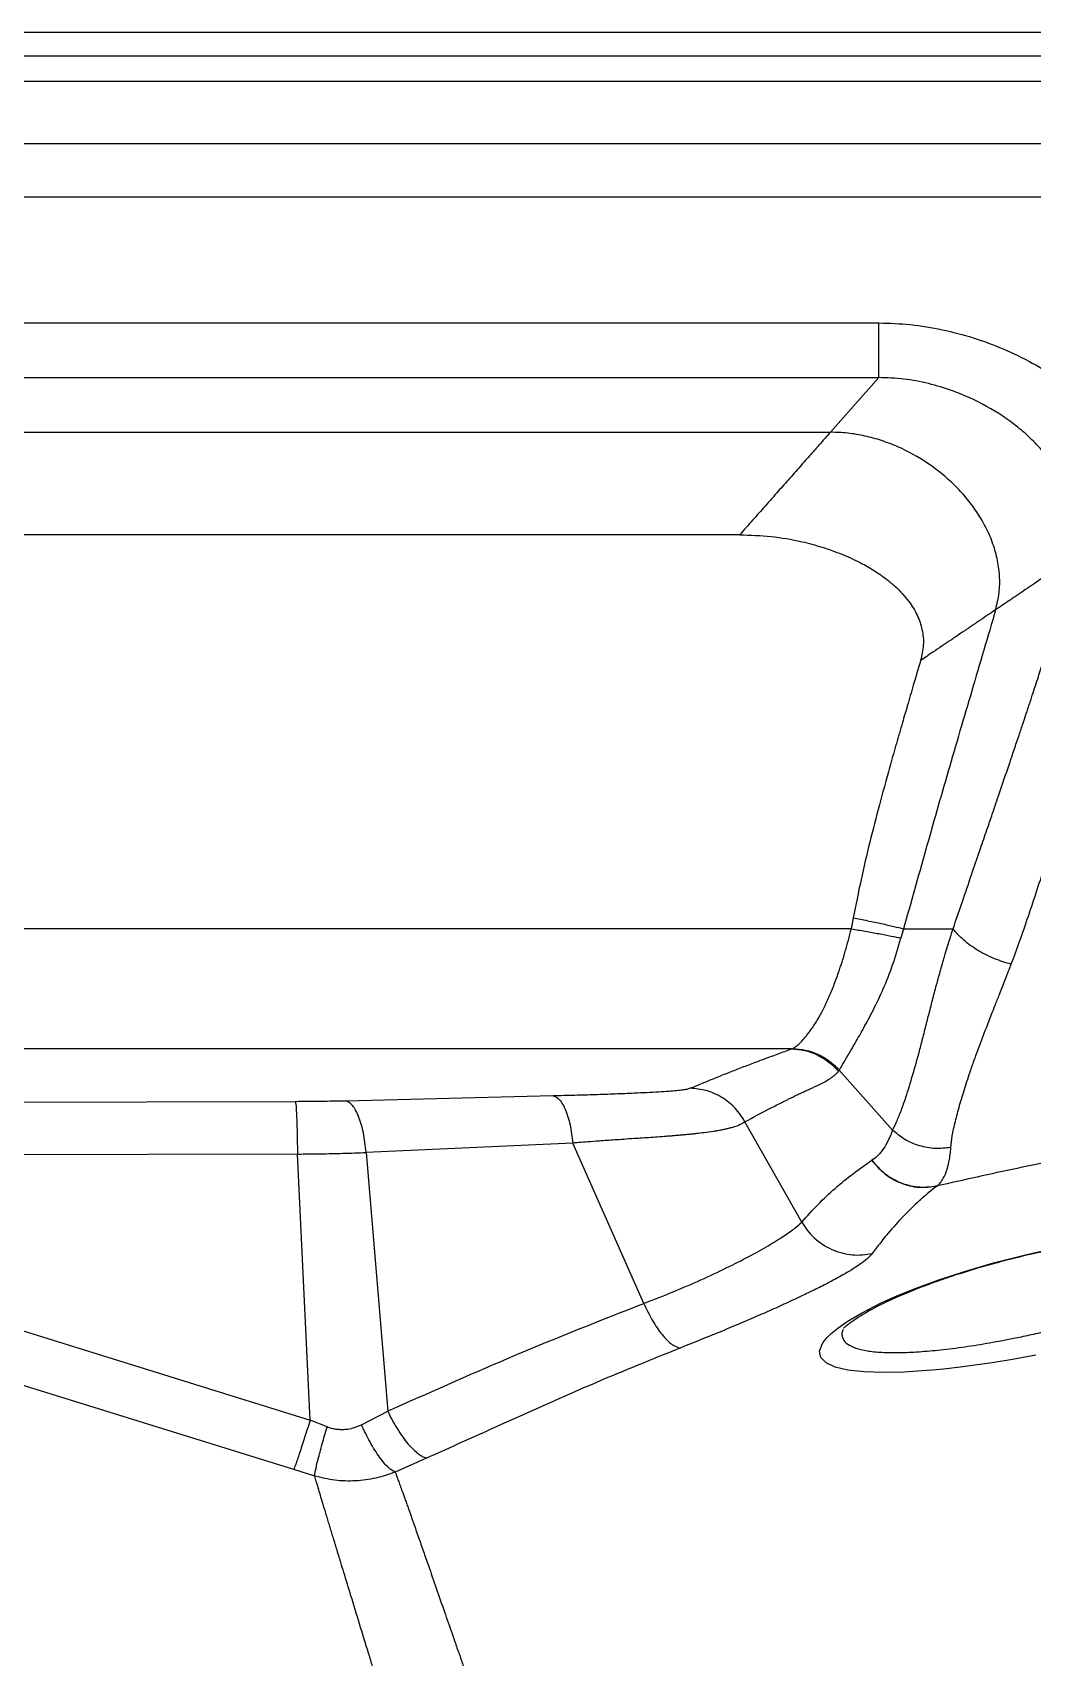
# Model space of a CAD drawing. Extents: x 943 to 1030, y 781 to 934.
# Drawn here: x 972.96 to 980.83, y 877.52 to 890.31 of the extents above; entities that cross this region are included whole.
import ezdxf

# ---------------------------------------------------------------- set-up
doc = ezdxf.new("R2010")
doc.units = 0
doc.header["$MEASUREMENT"] = 0
doc.layers.add('1', color=4, linetype='Continuous')

# ---------------------------------------------------------------- blocks, each defined once
blk = doc.blocks.new('AIRA')
at = {"layer": '1', "color": 4, "linetype": 'Continuous', "lineweight": 25}
blk.add_line((84.142, 87.142), (3, 87.142), dxfattribs=at)
at = {"layer": '1', "color": 3, "linetype": 'Continuous', "lineweight": 25}
for p, q in [((3.417, 86.958), (83.725, 86.958)), ((83.448, 86.755), (3.694, 86.755)), ((82.815, 86.264), (4.327, 86.264)), ((82.306, 85.846), (4.836, 85.846)), ((5.071, 84.855), (36.442, 84.855)), ((5.071, 84.425), (36.442, 84.425)), ((36.062, 83.995), (36.442, 84.425)), ((13.15, 83.995), (36.062, 83.995)), ((35.349, 83.188), (14.77, 83.188)), ((36.226, 80.086), (28.837, 80.086)), ((36.241, 80.173), (36.226, 80.086)), ((36.637, 80.086), (36.617, 80.013)), ((36.637, 80.086), (37.027, 80.086)), ((35.755, 79.141), (21.863, 79.141)), ((35.755, 79.141), (35.765, 79.144)), ((36.132, 78.973), (36.126, 78.964)), ((36.132, 78.973), (36.551, 78.501)), ((25.648, 78.713), (31.851, 78.728)), ((32.246, 78.733), (33.88, 78.773)), ((35.837, 77.778), (35.389, 78.568)), ((31.868, 78.313), (25.648, 78.298)), ((31.968, 76.218), (31.868, 78.313)), ((34.036, 78.399), (32.409, 78.326)), ((32.409, 78.326), (32.578, 76.29)), ((34.594, 77.138), (34.036, 78.399)), ((25.648, 78.185), (31.968, 76.218)), ((31.839, 75.829), (25.648, 77.751)), ((32.371, 76.182), (32.578, 76.29)), ((32.101, 76.166), (31.968, 76.218)), ((32.889, 75.921), (32.638, 75.81)), ((32.004, 75.779), (31.839, 75.829))]:
    blk.add_line(p, q, dxfattribs=at)
at = {"layer": '1', "color": 3, "linetype": 'Continuous', "lineweight": 25, "flags": 128}
blk.add_lwpolyline([(37.678, 76.731), (37.494, 76.697), (37.334, 76.671), (37.197, 76.651), (37.083, 76.636), (36.952, 76.621), (36.866, 76.613), (36.824, 76.609), (36.821, 76.609), (36.821, 76.609), (36.821, 76.609), (36.821, 76.609), (36.821, 76.609), (36.821, 76.609), (36.639, 76.597), (36.474, 76.593), (36.328, 76.598), (36.2, 76.612), (36.099, 76.636), (36.028, 76.67), (35.987, 76.712), (35.977, 76.762), (35.998, 76.818), (36.008, 76.834), (36.009, 76.836), (36.009, 76.836), (36.009, 76.836), (36.009, 76.836), (36.009, 76.836), (36.009, 76.836), (36.009, 76.836), (36.009, 76.836), (36.009, 76.836), (36.009, 76.836), (36.009, 76.836), (36.009, 76.836), (36.009, 76.836), (36.01, 76.837), (36.011, 76.838), (36.019, 76.849), (36.037, 76.87), (36.069, 76.901), (36.119, 76.943), (36.195, 76.996), (36.306, 77.062), (36.457, 77.139), (36.585, 77.196), (36.737, 77.258), (36.914, 77.323), (37.116, 77.389), (37.345, 77.456), (37.596, 77.52), (37.799, 77.566)], dxfattribs=at)
at = {"layer": '1', "color": 3, "linetype": 'Continuous', "lineweight": 25}
for points, knots in [([(36.442, 84.855), (36.526, 84.853), (36.694, 84.847), (36.943, 84.806), (37.187, 84.742), (37.424, 84.654), (37.651, 84.544), (37.848, 84.421), (38.014, 84.293), (38.152, 84.163), (38.274, 84.021), (38.378, 83.862), (38.457, 83.69), (38.502, 83.506), (38.511, 83.315), (38.483, 83.192), (38.468, 83.131)], [0, 0, 0, 0, 0.08297, 0.166462, 0.250083, 0.333593, 0.417503, 0.500166, 0.563936, 0.625214, 0.687725, 0.750222, 0.812696, 0.875145, 0.937572, 1, 1, 1, 1]), ([(37.968, 83.007), (37.979, 83.055), (38.001, 83.151), (37.997, 83.3), (37.967, 83.445), (37.913, 83.583), (37.839, 83.712), (37.75, 83.83), (37.649, 83.938), (37.501, 84.068), (37.295, 84.205), (37.054, 84.315), (36.834, 84.381), (36.64, 84.418), (36.508, 84.423), (36.442, 84.425)], [0, 0, 0, 0, 0.06245, 0.124906, 0.187382, 0.249874, 0.312382, 0.374904, 0.437434, 0.499968, 0.624933, 0.749913, 0.833282, 0.916644, 1, 1, 1, 1]), ([(36.062, 83.995), (36.049, 83.98), (36.02, 83.948), (35.971, 83.892), (35.923, 83.838), (35.877, 83.785), (35.835, 83.738), (35.789, 83.686), (35.728, 83.617), (35.648, 83.527), (35.551, 83.416), (35.449, 83.302), (35.382, 83.226), (35.349, 83.188)], [0, 0, 0, 0, 0.079251, 0.162518, 0.249986, 0.308453, 0.369595, 0.433444, 0.500027, 0.617944, 0.750004, 0.875001, 1, 1, 1, 1]), ([(37.362, 82.597), (37.373, 82.642), (37.394, 82.73), (37.396, 82.867), (37.377, 83.002), (37.338, 83.132), (37.283, 83.256), (37.213, 83.372), (37.132, 83.48), (37.009, 83.612), (36.834, 83.755), (36.635, 83.866), (36.465, 83.931), (36.334, 83.967), (36.199, 83.991), (36.108, 83.994), (36.062, 83.995)], [0, 0, 0, 0, 0.06247, 0.124945, 0.187434, 0.249935, 0.312448, 0.374969, 0.437496, 0.500026, 0.624964, 0.7499, 0.812438, 0.874957, 0.93748, 1, 1, 1, 1]), ([(35.349, 83.188), (35.431, 83.185), (35.595, 83.18), (35.811, 83.142), (35.997, 83.092), (36.151, 83.037), (36.289, 82.975), (36.407, 82.907), (36.497, 82.845), (36.57, 82.784), (36.628, 82.726), (36.69, 82.651), (36.737, 82.575), (36.768, 82.499), (36.789, 82.421), (36.8, 82.319), (36.781, 82.239), (36.772, 82.199)], [0, 0, 0, 0, 0.124996, 0.250051, 0.333884, 0.417941, 0.500155, 0.564389, 0.625176, 0.66739, 0.709223, 0.750371, 0.814722, 0.845242, 0.875123, 0.937693, 1, 1, 1, 1]), ([(37.967, 83.007), (37.866, 82.938), (37.763, 82.868), (37.617, 82.77), (37.565, 82.734), (37.504, 82.693), (37.449, 82.656), (37.4, 82.623), (37.362, 82.597)], [0, 0, 0, 0, 0.499998, 0.51203, 0.72574, 0.757301, 0.813532, 1, 1, 1, 1]), ([(37.362, 82.597), (37.3, 82.385), (37.175, 81.961), (36.989, 81.33), (36.81, 80.703), (36.695, 80.291), (36.637, 80.086)], [0, 0, 0, 0, 0.253606, 0.505296, 0.753507, 1, 1, 1, 1]), ([(37.362, 82.597), (37.344, 82.585), (37.308, 82.561), (37.256, 82.526), (37.218, 82.5), (37.194, 82.484), (37.17, 82.467), (37.145, 82.451), (37.12, 82.434), (37.101, 82.421), (37.077, 82.405), (37.056, 82.39), (37.03, 82.373), (37.011, 82.36), (36.988, 82.345), (36.963, 82.328), (36.923, 82.301), (36.859, 82.257), (36.804, 82.22), (36.772, 82.199)], [0, 0, 0, 0, 0.124782, 0.249625, 0.291272, 0.332921, 0.374573, 0.416224, 0.457875, 0.499525, 0.508854, 0.574324, 0.601284, 0.632245, 0.667209, 0.706178, 0.749147, 0.854267, 1, 1, 1, 1]), ([(37.027, 80.086), (37.054, 80.165), (37.106, 80.313), (37.176, 80.525), (37.239, 80.706), (37.289, 80.852), (37.336, 80.99), (37.388, 81.143), (37.434, 81.28), (37.476, 81.401), (37.508, 81.497), (37.544, 81.603), (37.575, 81.695), (37.597, 81.761), (37.619, 81.828), (37.65, 81.922), (37.691, 82.046), (37.735, 82.187), (37.78, 82.336), (37.809, 82.444), (37.826, 82.502)], [0, 0, 0, 0, 0.105281, 0.197812, 0.275104, 0.336763, 0.383416, 0.448162, 0.527044, 0.552659, 0.597931, 0.643769, 0.682075, 0.709188, 0.724044, 0.763358, 0.822637, 0.8729, 0.931736, 1, 1, 1, 1]), ([(37.485, 79.807), (37.507, 79.867), (37.553, 79.99), (37.62, 80.187), (37.688, 80.39), (37.755, 80.597), (37.821, 80.807), (37.891, 81.032), (37.961, 81.262), (38.027, 81.486), (38.09, 81.706), (38.149, 81.925), (38.207, 82.156), (38.241, 82.308), (38.258, 82.387)], [0, 0, 0, 0, 0.07851, 0.163255, 0.249627, 0.32959, 0.412492, 0.49833, 0.590644, 0.674332, 0.749405, 0.835356, 0.9153, 1, 1, 1, 1]), ([(36.772, 82.199), (36.753, 82.133), (36.717, 82.014), (36.67, 81.851), (36.625, 81.698), (36.581, 81.545), (36.535, 81.384), (36.491, 81.224), (36.436, 81.02), (36.371, 80.768), (36.301, 80.472), (36.261, 80.273), (36.241, 80.173)], [0, 0, 0, 0, 0.0973602, 0.1783795, 0.2430581, 0.3258381, 0.4069385, 0.4820905, 0.5635528, 0.7093859, 0.8541573, 1, 1, 1, 1]), ([(35.765, 79.144), (35.772, 79.148), (35.786, 79.156), (35.812, 79.177), (35.841, 79.205), (35.868, 79.237), (35.893, 79.269), (35.915, 79.299), (35.939, 79.335), (35.962, 79.373), (35.984, 79.412), (36.012, 79.465), (36.047, 79.539), (36.088, 79.637), (36.133, 79.759), (36.18, 79.908), (36.211, 80.026), (36.226, 80.086)], [0, 0, 0, 0, 0.060181, 0.124097, 0.183146, 0.249257, 0.289985, 0.330145, 0.375098, 0.42671, 0.461151, 0.501416, 0.587341, 0.669299, 0.752039, 0.876031, 1, 1, 1, 1]), ([(36.226, 80.086), (36.263, 80.08), (36.338, 80.067), (36.445, 80.048), (36.542, 80.029), (36.592, 80.018), (36.617, 80.013)], [0, 0, 0, 0, 0.246711, 0.5, 0.753289, 1, 1, 1, 1]), ([(36.241, 80.173), (36.279, 80.165), (36.356, 80.15), (36.465, 80.127), (36.563, 80.105), (36.613, 80.092), (36.637, 80.086)], [0, 0, 0, 0, 0.246528, 0.5, 0.753472, 1, 1, 1, 1]), ([(36.551, 78.501), (36.562, 78.523), (36.584, 78.567), (36.62, 78.657), (36.662, 78.776), (36.71, 78.934), (36.757, 79.102), (36.795, 79.249), (36.824, 79.363), (36.854, 79.48), (36.884, 79.598), (36.917, 79.719), (36.944, 79.816), (36.968, 79.895), (36.985, 79.952), (37.003, 80.01), (37.016, 80.051), (37.023, 80.076), (37.026, 80.083), (37.026, 80.085), (37.027, 80.086)], [0, 0, 0, 0, 0.089172, 0.175802, 0.261114, 0.387991, 0.513372, 0.57627, 0.64202, 0.700575, 0.761897, 0.82255, 0.881503, 0.90478, 0.937818, 0.963734, 0.989573, 0.996732, 0.998847, 1, 1, 1, 1]), ([(37.485, 79.807), (37.441, 79.82), (37.351, 79.847), (37.22, 79.914), (37.105, 79.996), (37.052, 80.056), (37.027, 80.086)], [0, 0, 0, 0, 0.244734, 0.499998, 0.755263, 1, 1, 1, 1]), ([(36.132, 78.973), (36.14, 78.986), (36.155, 79.014), (36.199, 79.088), (36.256, 79.185), (36.324, 79.305), (36.401, 79.447), (36.479, 79.611), (36.554, 79.8), (36.596, 79.941), (36.617, 80.013)], [0, 0, 0, 0, 0.113456, 0.230112, 0.350168, 0.474286, 0.601197, 0.731757, 0.864317, 1, 1, 1, 1]), ([(37.01, 78.364), (37.013, 78.394), (37.019, 78.456), (37.044, 78.568), (37.077, 78.693), (37.118, 78.83), (37.16, 78.959), (37.203, 79.078), (37.242, 79.185), (37.285, 79.298), (37.325, 79.399), (37.36, 79.489), (37.395, 79.577), (37.431, 79.669), (37.462, 79.748), (37.478, 79.791), (37.485, 79.807)], [0, 0, 0, 0, 0.094942, 0.198186, 0.302168, 0.402078, 0.504159, 0.568968, 0.63751, 0.709812, 0.777318, 0.819155, 0.868023, 0.928974, 0.973978, 1, 1, 1, 1]), ([(34.957, 78.831), (34.99, 78.844), (35.052, 78.87), (35.148, 78.909), (35.244, 78.948), (35.343, 78.987), (35.443, 79.025), (35.545, 79.064), (35.651, 79.102), (35.72, 79.128), (35.755, 79.141)], [0, 0, 0, 0, 0.129589, 0.250001, 0.378184, 0.5, 0.630272, 0.749996, 0.874996, 1, 1, 1, 1]), ([(35.755, 79.141), (35.789, 79.138), (35.86, 79.133), (35.96, 79.096), (36.052, 79.041), (36.102, 78.989), (36.126, 78.964)], [0, 0, 0, 0, 0.247114, 0.5, 0.752886, 1, 1, 1, 1]), ([(35.765, 79.144), (35.799, 79.141), (35.868, 79.136), (35.967, 79.1), (36.059, 79.047), (36.108, 78.997), (36.132, 78.973)], [0, 0, 0, 0, 0.24723, 0.500002, 0.752773, 1, 1, 1, 1]), ([(35.389, 78.568), (35.456, 78.603), (35.552, 78.654), (35.654, 78.707), (35.693, 78.726), (35.705, 78.732), (35.717, 78.738), (35.729, 78.744), (35.741, 78.75), (35.753, 78.756), (35.767, 78.763), (35.784, 78.771), (35.804, 78.781), (35.823, 78.79), (35.84, 78.798), (35.856, 78.805), (35.871, 78.812), (35.886, 78.819), (35.9, 78.826), (35.914, 78.832), (35.928, 78.838), (35.941, 78.844), (35.955, 78.851), (35.972, 78.858), (35.991, 78.868), (36.014, 78.88), (36.036, 78.892), (36.057, 78.906), (36.075, 78.919), (36.094, 78.933), (36.111, 78.948), (36.121, 78.959), (36.126, 78.964)], [0, 0, 0, 0, 0.280325, 0.403324, 0.419415, 0.435503, 0.451587, 0.467667, 0.483744, 0.499817, 0.516497, 0.539531, 0.568173, 0.593706, 0.614597, 0.633964, 0.6563, 0.673849, 0.691399, 0.708949, 0.726499, 0.744048, 0.7579, 0.778559, 0.806815, 0.83294, 0.86634, 0.89177, 0.9199, 0.945861, 0.974961, 1, 1, 1, 1]), ([(33.88, 78.773), (33.937, 78.775), (34.048, 78.778), (34.211, 78.782), (34.368, 78.788), (34.504, 78.793), (34.618, 78.799), (34.71, 78.804), (34.788, 78.809), (34.851, 78.814), (34.9, 78.82), (34.938, 78.825), (34.951, 78.829), (34.957, 78.831)], [0, 0, 0, 0, 0.128536, 0.250017, 0.374945, 0.499403, 0.5839, 0.667736, 0.749505, 0.814741, 0.874946, 0.938661, 1, 1, 1, 1]), ([(35.389, 78.568), (35.366, 78.604), (35.317, 78.68), (35.211, 78.763), (35.088, 78.82), (35, 78.827), (34.957, 78.831)], [0, 0, 0, 0, 0.24549, 0.5, 0.75451, 1, 1, 1, 1]), ([(31.851, 78.728), (31.918, 78.729), (32.053, 78.729), (32.182, 78.732), (32.246, 78.733)], [0, 0, 0, 0, 0.500043, 1, 1, 1, 1]), ([(32.409, 78.326), (32.403, 78.379), (32.39, 78.485), (32.351, 78.614), (32.302, 78.707), (32.265, 78.724), (32.246, 78.733)], [0, 0, 0, 0, 0.25, 0.5, 0.75, 1, 1, 1, 1]), ([(33.88, 78.773), (33.898, 78.765), (33.932, 78.749), (33.978, 78.665), (34.016, 78.548), (34.029, 78.449), (34.036, 78.399)], [0, 0, 0, 0, 0.25, 0.5, 0.75, 1, 1, 1, 1]), ([(35.389, 78.568), (35.379, 78.56), (35.359, 78.545), (35.307, 78.527), (35.261, 78.515), (35.23, 78.507), (35.201, 78.501), (35.172, 78.496), (35.131, 78.489), (35.076, 78.482), (35.018, 78.475), (34.977, 78.47), (34.941, 78.467), (34.908, 78.464), (34.873, 78.461), (34.842, 78.458), (34.807, 78.455), (34.76, 78.452), (34.702, 78.447), (34.634, 78.442), (34.572, 78.438), (34.506, 78.434), (34.439, 78.429), (34.348, 78.423), (34.253, 78.416), (34.16, 78.409), (34.09, 78.404), (34.051, 78.401), (34.036, 78.399)], [0, 0, 0, 0, 0.088624, 0.173411, 0.205723, 0.23696, 0.266843, 0.283693, 0.311888, 0.369078, 0.412062, 0.436452, 0.456174, 0.485467, 0.503535, 0.523801, 0.546224, 0.570783, 0.613152, 0.65483, 0.695879, 0.723849, 0.772216, 0.814738, 0.88174, 0.935337, 0.974662, 1, 1, 1, 1]), ([(36.551, 78.501), (36.54, 78.474), (36.518, 78.419), (36.48, 78.354), (36.437, 78.299), (36.405, 78.276), (36.389, 78.264)], [0, 0, 0, 0, 0.250716, 0.500156, 0.749882, 1, 1, 1, 1]), ([(37.01, 78.364), (36.969, 78.36), (36.886, 78.351), (36.761, 78.375), (36.644, 78.423), (36.582, 78.475), (36.551, 78.501)], [0, 0, 0, 0, 0.246042, 0.500006, 0.753967, 1, 1, 1, 1]), ([(31.868, 78.313), (31.929, 78.314), (32.049, 78.315), (32.231, 78.319), (32.348, 78.323), (32.409, 78.326)], [0, 0, 0, 0, 0.33138, 0.654964, 1, 1, 1, 1]), ([(36.901, 78.062), (36.901, 78.062), (36.901, 78.062), (36.901, 78.062), (36.901, 78.062), (36.902, 78.062), (36.902, 78.063), (36.903, 78.063), (36.905, 78.065), (36.907, 78.067), (36.914, 78.073), (36.926, 78.086), (36.948, 78.115), (36.975, 78.171), (36.999, 78.255), (37.006, 78.328), (37.01, 78.364)], [0, 0, 0, 0, 0.0011525, 0.0016987, 0.0026887, 0.004064, 0.006034, 0.0090707, 0.0152825, 0.0304493, 0.060243, 0.1213607, 0.2473071, 0.4988817, 0.7481341, 1, 1, 1, 1]), ([(38.167, 78.326), (37.955, 78.286), (37.532, 78.204), (37.111, 78.109), (36.901, 78.062)], [0, 0, 0, 0, 0.5, 1, 1, 1, 1]), ([(35.837, 77.778), (35.879, 77.825), (35.964, 77.919), (36.098, 78.045), (36.238, 78.161), (36.339, 78.23), (36.389, 78.264)], [0, 0, 0, 0, 0.249512, 0.499215, 0.749121, 1, 1, 1, 1]), ([(36.901, 78.062), (36.873, 78.057), (36.8, 78.046), (36.68, 78.059), (36.563, 78.106), (36.463, 78.174), (36.415, 78.233), (36.389, 78.264)], [0, 0, 0, 0, 0.147306, 0.383504, 0.614786, 0.791103, 1, 1, 1, 1]), ([(36.389, 78.264), (36.42, 78.227), (36.484, 78.152), (36.614, 78.08), (36.757, 78.043), (36.853, 78.055), (36.901, 78.062)], [0, 0, 0, 0, 0.249521, 0.499248, 0.749106, 1, 1, 1, 1]), ([(36.901, 78.062), (36.901, 78.062), (36.901, 78.061), (36.9, 78.06), (36.877, 78.044), (36.838, 78.013), (36.796, 77.976), (36.772, 77.955), (36.766, 77.949), (36.764, 77.948), (36.763, 77.947), (36.719, 77.907), (36.635, 77.825), (36.548, 77.728), (36.489, 77.658), (36.447, 77.605), (36.412, 77.559), (36.391, 77.531)], [0, 0, 0, 0, 0.0001899, 0.0016415, 0.0056342, 0.1151147, 0.2124221, 0.2399428, 0.2471392, 0.2490964, 0.2496648, 0.2499596, 0.4999656, 0.7354143, 0.778556, 0.864061, 1, 1, 1, 1]), ([(36.901, 78.062), (36.901, 78.062), (36.901, 78.062), (36.901, 78.062), (36.901, 78.062)], [0, 0, 0, 0, 0.500001, 1, 1, 1, 1]), ([(34.594, 77.138), (34.672, 77.168), (34.828, 77.229), (35.045, 77.323), (35.245, 77.416), (35.422, 77.507), (35.575, 77.592), (35.697, 77.668), (35.79, 77.732), (35.821, 77.763), (35.837, 77.778)], [0, 0, 0, 0, 0.129547, 0.259375, 0.389693, 0.517755, 0.642989, 0.766184, 0.88473, 1, 1, 1, 1]), ([(35.837, 77.778), (35.85, 77.756), (35.879, 77.711), (35.934, 77.652), (35.999, 77.601), (36.073, 77.56), (36.153, 77.533), (36.234, 77.519), (36.314, 77.517), (36.366, 77.527), (36.391, 77.531)], [0, 0, 0, 0, 0.119153, 0.24318, 0.370684, 0.5, 0.629316, 0.75682, 0.880847, 1, 1, 1, 1]), ([(36.166, 76.944), (36.166, 76.944), (36.166, 76.943), (36.177, 76.953), (36.199, 76.973), (36.238, 77.002), (36.291, 77.037), (36.366, 77.081), (36.443, 77.121), (36.515, 77.156), (36.589, 77.189), (36.67, 77.224), (36.769, 77.264), (36.892, 77.31), (37.046, 77.363), (37.214, 77.415), (37.39, 77.465), (37.565, 77.51), (37.76, 77.555), (37.974, 77.598), (38.204, 77.638), (38.358, 77.657), (38.437, 77.668)], [0, 0, 0, 0, 0.029944, 0.074813, 0.111427, 0.143185, 0.201214, 0.251705, 0.294952, 0.332269, 0.364055, 0.398577, 0.43963, 0.486815, 0.542565, 0.610492, 0.662491, 0.719325, 0.781386, 0.849242, 0.921905, 1, 1, 1, 1]), ([(36.391, 77.531), (36.379, 77.517), (36.355, 77.49), (36.293, 77.443), (36.228, 77.401), (36.17, 77.367), (36.123, 77.341), (36.075, 77.314), (36.026, 77.289), (35.975, 77.263), (35.924, 77.238), (35.874, 77.214), (35.816, 77.186), (35.751, 77.156), (35.68, 77.123), (35.615, 77.094), (35.548, 77.064), (35.479, 77.034), (35.35, 76.978), (35.154, 76.896), (34.97, 76.823), (34.879, 76.786)], [0, 0, 0, 0, 0.083099, 0.165867, 0.245338, 0.280067, 0.320999, 0.359642, 0.391945, 0.426845, 0.463281, 0.491794, 0.521739, 0.570762, 0.605908, 0.641649, 0.677934, 0.714126, 0.750294, 0.875198, 1, 1, 1, 1]), ([(32.578, 76.29), (32.578, 76.29), (32.578, 76.29), (32.578, 76.29), (32.58, 76.291), (32.585, 76.293), (32.606, 76.302), (32.938, 76.449), (33.598, 76.746), (34.255, 77.004), (34.594, 77.138)], [0, 0, 0, 0, 0.000018, 0.000162, 0.000566, 0.002097, 0.008057, 0.031568, 0.500014, 1, 1, 1, 1]), ([(34.594, 77.138), (34.615, 77.092), (34.66, 76.999), (34.738, 76.886), (34.815, 76.808), (34.858, 76.793), (34.879, 76.786)], [0, 0, 0, 0, 0.243669, 0.5, 0.756331, 1, 1, 1, 1]), ([(36.161, 76.932), (36.16, 76.928), (36.152, 76.911), (36.152, 76.886), (36.161, 76.85), (36.194, 76.815), (36.257, 76.785), (36.347, 76.763), (36.463, 76.751), (36.6, 76.749), (36.757, 76.756), (36.93, 76.771), (37.117, 76.795), (37.314, 76.827), (37.491, 76.86), (37.648, 76.893), (37.786, 76.924), (37.904, 76.952), (38.001, 76.977), (38.078, 76.998), (38.163, 77.021), (38.258, 77.049), (38.361, 77.08), (38.448, 77.107), (38.5, 77.125), (38.53, 77.135), (38.554, 77.143), (38.587, 77.154), (38.618, 77.165), (38.646, 77.175), (38.673, 77.185), (38.69, 77.191), (38.698, 77.195)], [0, 0, 0, 0, 0.012678, 0.050716, 0.087861, 0.144819, 0.201694, 0.258465, 0.315684, 0.372757, 0.429799, 0.485541, 0.543767, 0.600583, 0.657384, 0.692761, 0.730807, 0.771448, 0.790431, 0.811987, 0.836076, 0.862654, 0.894124, 0.926208, 0.940809, 0.9427, 0.953512, 0.963814, 0.97361, 0.982905, 0.9917, 1, 1, 1, 1]), ([(34.879, 76.786), (34.657, 76.696), (34.213, 76.517), (33.553, 76.221), (33.111, 76.021), (32.889, 75.921)], [0, 0, 0, 0, 0.3313967, 0.663708, 1, 1, 1, 1]), ([(32.578, 76.29), (32.589, 76.267), (32.613, 76.219), (32.652, 76.151), (32.694, 76.087), (32.738, 76.031), (32.781, 75.985), (32.821, 75.951), (32.858, 75.928), (32.879, 75.923), (32.889, 75.921)], [0, 0, 0, 0, 0.119044, 0.243049, 0.370597, 0.499995, 0.629393, 0.756944, 0.880952, 1, 1, 1, 1]), ([(31.968, 76.218), (31.953, 76.171), (31.922, 76.075), (31.883, 75.954), (31.852, 75.864), (31.843, 75.841), (31.839, 75.829)], [0, 0, 0, 0, 0.243832, 0.5, 0.756168, 1, 1, 1, 1]), ([(32.004, 75.779), (32.005, 75.791), (32.008, 75.816), (32.029, 75.906), (32.061, 76.025), (32.088, 76.12), (32.101, 76.166)], [0, 0, 0, 0, 0.244067, 0.5, 0.755933, 1, 1, 1, 1]), ([(32.101, 76.166), (32.102, 76.166), (32.104, 76.165), (32.118, 76.16), (32.14, 76.154), (32.171, 76.148), (32.2, 76.146), (32.227, 76.146), (32.263, 76.148), (32.311, 76.156), (32.35, 76.173), (32.371, 76.182)], [0, 0, 0, 0, 0.003899, 0.032436, 0.154855, 0.249229, 0.36112, 0.469937, 0.538543, 0.745689, 1, 1, 1, 1]), ([(32.638, 75.81), (32.621, 75.819), (32.585, 75.837), (32.515, 75.922), (32.44, 76.04), (32.394, 76.136), (32.372, 76.182)], [0, 0, 0, 0, 0.243436, 0.499999, 0.756563, 1, 1, 1, 1]), ([(32.638, 75.81), (32.587, 75.792), (32.486, 75.757), (32.325, 75.737), (32.162, 75.74), (32.056, 75.766), (32.004, 75.779)], [0, 0, 0, 0, 0.248691, 0.498166, 0.749869, 1, 1, 1, 1]), ([(33.028, 72.417), (33.023, 72.435), (33.01, 72.474), (32.99, 72.539), (32.967, 72.616), (32.943, 72.691), (32.921, 72.763), (32.901, 72.829), (32.88, 72.897), (32.862, 72.957), (32.846, 73.009), (32.832, 73.057), (32.816, 73.108), (32.799, 73.165), (32.78, 73.227), (32.76, 73.292), (32.742, 73.353), (32.729, 73.396), (32.721, 73.422), (32.717, 73.434), (32.714, 73.446), (32.711, 73.456), (32.709, 73.462), (32.708, 73.466), (32.707, 73.467), (32.706, 73.473), (32.702, 73.484), (32.696, 73.504), (32.686, 73.535), (32.673, 73.581), (32.654, 73.641), (32.631, 73.718), (32.602, 73.812), (32.568, 73.924), (32.535, 74.032), (32.504, 74.134), (32.483, 74.203), (32.469, 74.248), (32.462, 74.271), (32.455, 74.293), (32.449, 74.315), (32.442, 74.338), (32.435, 74.361), (32.381, 74.535), (32.313, 74.759), (32.243, 74.987), (32.216, 75.075), (32.207, 75.106), (32.204, 75.115), (32.202, 75.123), (32.199, 75.132), (32.196, 75.14), (32.194, 75.149), (32.192, 75.155), (32.191, 75.158), (32.19, 75.16), (32.188, 75.168), (32.183, 75.184), (32.175, 75.212), (32.164, 75.245), (32.153, 75.282), (32.141, 75.322), (32.131, 75.356), (32.122, 75.383), (32.117, 75.403), (32.11, 75.423), (32.104, 75.444), (32.098, 75.465), (32.085, 75.506), (32.069, 75.561), (32.049, 75.627), (32.032, 75.685), (32.017, 75.735), (32.008, 75.765), (32.004, 75.779)], [0, 0, 0, 0, 0.012046, 0.026937, 0.044669, 0.065241, 0.079624, 0.095127, 0.11175, 0.127638, 0.137969, 0.149411, 0.161962, 0.175623, 0.190834, 0.207749, 0.223558, 0.23644, 0.239884, 0.243039, 0.245906, 0.248483, 0.250772, 0.250805, 0.251085, 0.251882, 0.254929, 0.259912, 0.266832, 0.27907, 0.294747, 0.313863, 0.339353, 0.369154, 0.403267, 0.428144, 0.454898, 0.461162, 0.46752, 0.473973, 0.48052, 0.487161, 0.493896, 0.500726, 0.640548, 0.70206, 0.729126, 0.732164, 0.735203, 0.738241, 0.741279, 0.744317, 0.747356, 0.750394, 0.750476, 0.751076, 0.752708, 0.758819, 0.768726, 0.78243, 0.795138, 0.80996, 0.826898, 0.834132, 0.841691, 0.849577, 0.857789, 0.866328, 0.875194, 0.906109, 0.934047, 0.959008, 0.980993, 1, 1, 1, 1]), ([(32.638, 75.81), (32.64, 75.803), (32.646, 75.787), (32.656, 75.759), (32.669, 75.724), (32.684, 75.681), (32.699, 75.64), (32.713, 75.6), (32.726, 75.566), (32.739, 75.529), (32.751, 75.495), (32.762, 75.464), (32.771, 75.437), (32.791, 75.382), (32.82, 75.299), (32.859, 75.187), (32.925, 74.998), (32.999, 74.784), (33.073, 74.572), (33.106, 74.477), (33.121, 74.434), (33.127, 74.415), (33.13, 74.407), (33.132, 74.403), (33.132, 74.402), (33.132, 74.401), (33.133, 74.401), (33.133, 74.401), (33.133, 74.401), (33.133, 74.401), (33.133, 74.401), (33.133, 74.4), (33.133, 74.4), (33.133, 74.4), (33.134, 74.398), (33.137, 74.389), (33.144, 74.369), (33.155, 74.335), (33.172, 74.288), (33.194, 74.226), (33.221, 74.149), (33.253, 74.057), (33.29, 73.953), (33.331, 73.838), (33.376, 73.713), (33.426, 73.572), (33.483, 73.416), (33.546, 73.245), (33.616, 73.057), (33.694, 72.853), (33.777, 72.629), (33.838, 72.471), (33.87, 72.389)], [0, 0, 0, 0, 0.009444, 0.021843, 0.037197, 0.055504, 0.076765, 0.08999, 0.104145, 0.11923, 0.134017, 0.144877, 0.155591, 0.166157, 0.208603, 0.248502, 0.287813, 0.406841, 0.459199, 0.482235, 0.492371, 0.496831, 0.498793, 0.499657, 0.500037, 0.500204, 0.500335, 0.500335, 0.500335, 0.500336, 0.500337, 0.500343, 0.500366, 0.500458, 0.500824, 0.50229, 0.508151, 0.517918, 0.531592, 0.549173, 0.570659, 0.596049, 0.62534, 0.654895, 0.68758, 0.723396, 0.762346, 0.804435, 0.848827, 0.896232, 0.946614, 1, 1, 1, 1])]:
    blk.add_open_spline(points, degree=3, knots=knots, dxfattribs=at)
for points in [[(36.442, 84.425), (36.442, 84.45), (36.442, 84.5), (36.442, 84.606), (36.442, 84.726), (36.442, 84.812), (36.442, 84.855)], [(31.851, 78.728), (31.852, 78.725), (31.854, 78.718), (31.857, 78.691), (31.859, 78.652), (31.862, 78.602), (31.864, 78.54), (31.866, 78.471), (31.867, 78.394), (31.868, 78.34), (31.868, 78.313)]]:
    blk.add_open_spline(points, degree=3, dxfattribs=at)

msp = doc.modelspace()

# ---------------------------------------------------------------- block references
at = {"layer": '1'}
msp.add_blockref('AIRA', (943.177, 803.166), dxfattribs=at)

doc.saveas('drawing.dxf')
